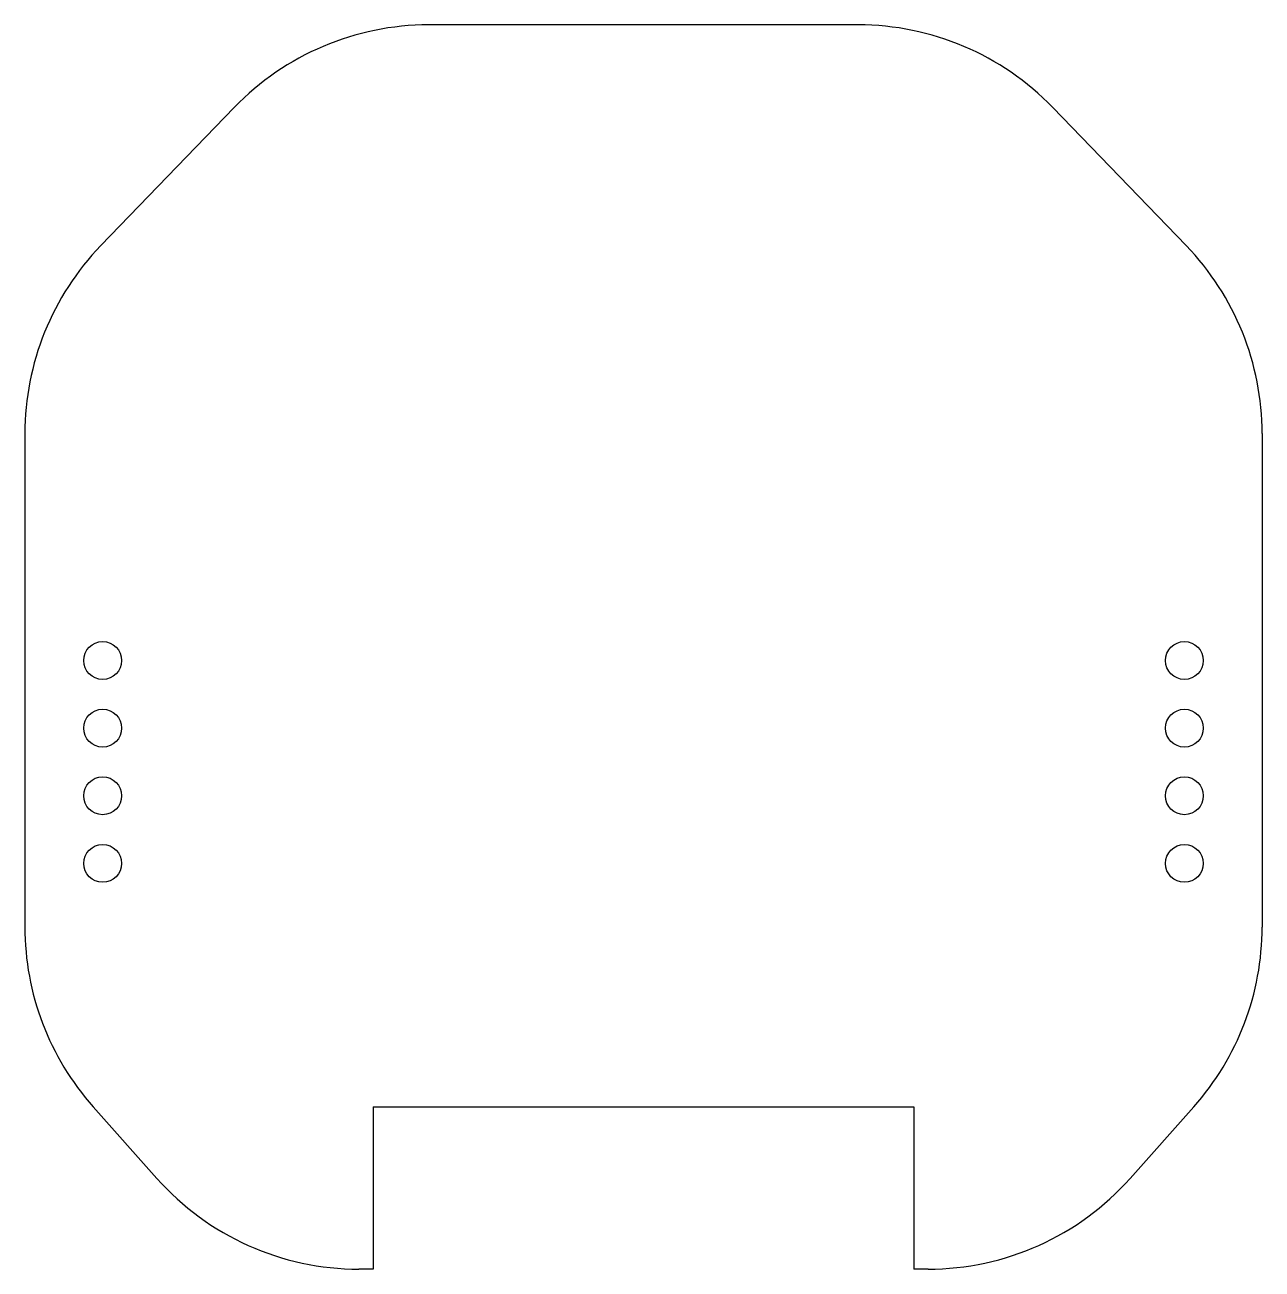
# Model space of a CAD drawing. Header units: inches. Extents: x 2.4 to 48.1, y 1.6 to 47.6.
import ezdxf

# ---------------------------------------------------------------- set-up
doc = ezdxf.new("R2010")
doc.units = ezdxf.units.IN
doc.header["$MEASUREMENT"] = 0

msp = doc.modelspace()

# ---------------------------------------------------------------- linework, layer by layer
for p, q in [((33.169, 47.583), (17.291, 47.583)), ((5.163, 39.423), (10.099, 44.532)), ((45.297, 39.423), (40.36, 44.532)), ((2.355, 32.474), (2.355, 14.229)), ((48.105, 32.474), (48.105, 14.229)), ((4.883, 7.583), (7.236, 4.937)), ((15.23, 7.583), (35.23, 7.583)), ((15.23, 7.583), (15.23, 1.583)), ((35.23, 7.583), (35.23, 1.583)), ((45.577, 7.583), (43.224, 4.937)), ((15.23, 1.583), (14.708, 1.583)), ((35.752, 1.583), (35.23, 1.583))]:
    msp.add_line(p, q)
for centre in [(5.23, 24.083), (45.23, 24.083), (5.23, 21.583), (45.23, 21.583), (5.23, 19.083), (45.23, 19.083), (5.23, 16.583), (45.23, 16.583)]:
    msp.add_circle(centre, 0.7)
for centre, start, end in [((17.291, 37.583), 90, 135.985), ((33.169, 37.583), 44.015, 90), ((12.355, 32.474), 135.985, 180), ((38.105, 32.474), 0, 44.015), ((12.355, 14.229), 180, 221.6498), ((38.105, 14.229), 318.3502, 0), ((14.708, 11.583), 221.6498, 270), ((35.752, 11.583), 270, 318.3502)]:
    msp.add_arc(centre, 10, start, end)

doc.saveas('drawing.dxf')
